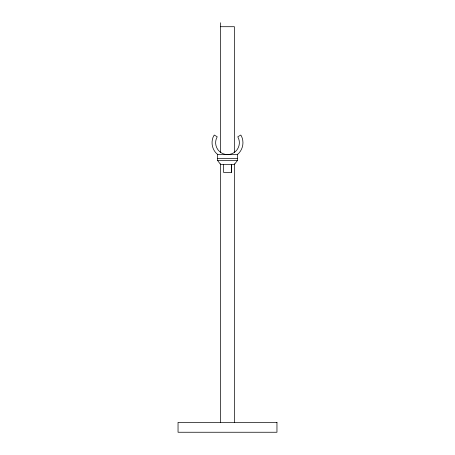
<?xml version="1.0" encoding="UTF-8"?>
<svg xmlns="http://www.w3.org/2000/svg" width="455" height="455" viewBox="0 0 455 455"><rect width="100%" height="100%" fill="white"/><g stroke="black" fill="none" stroke-linecap="round" stroke-linejoin="round"><path stroke-width="0.68" d="M237.391 154.581L237.391 160.513L234.422 164.471L220.578 164.471L217.609 160.513L217.609 154.581L237.391 154.581A15.453 15.453 0 0 0 241.525 136.227L240.775 135.044L237.777 136.773A11.87 11.87 0 0 1 227.5 154.581A11.87 11.87 0 0 1 217.223 136.773L214.225 135.044L212.997 137.376A15.453 15.453 0 0 0 215.63 152.601L217.774 154.581M220.578 26.709L234.422 26.709L234.422 152.465M217.609 158.533L237.391 158.533M217.609 160.513L237.391 160.513M231.447 172.382L231.447 164.471L231.453 172.382L223.547 172.382L223.553 164.471M234.422 163.749L234.422 422.359M220.578 22.75L220.578 152.465M220.578 163.749L220.578 422.359M276.958 422.359L178.042 422.359L178.042 432.25L276.958 432.25L276.958 422.359"/></g></svg>
